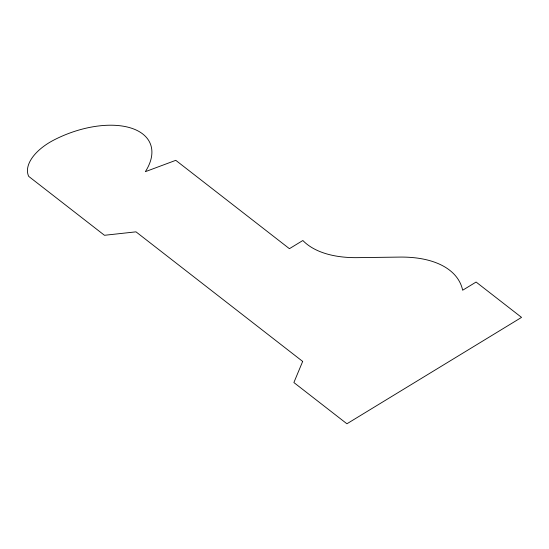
<?xml version="1.0" encoding="UTF-8"?>
<svg xmlns="http://www.w3.org/2000/svg" width="549" height="549" viewBox="0 0 549 549"><rect width="100%" height="100%" fill="white"/><g stroke="black" fill="none" stroke-linecap="round" stroke-linejoin="round"><path stroke-width="0.82" d="M302.671 361.427L293.88 382.543L346.92 423.773L521.55 317.391L476.093 282.049L462.656 290.229A112.476 60.102 -21.9 0 0 399.72 257.09L357.605 257.646A113.574 60.685 -21.9 0 1 302.856 240.503L289.419 248.683L175.776 160.329L145.348 171.679A74.932 40.043 -21.9 0 0 132.179 128.432A74.932 40.043 -21.9 0 0 53.85 140.05A44.792 23.936 -21.9 0 0 28.706 176.38L104.468 235.288L135.987 231.843L302.671 361.427"/></g></svg>
